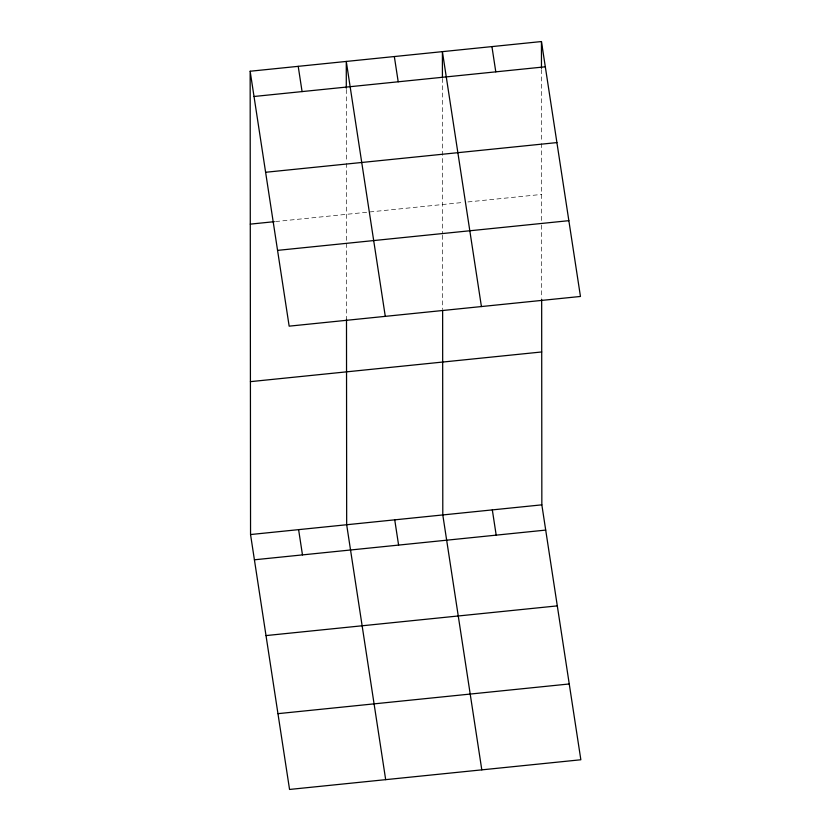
<?xml version="1.0" encoding="UTF-8"?>
<svg xmlns="http://www.w3.org/2000/svg" width="831" height="831" viewBox="0 0 831 831"><rect width="100%" height="100%" fill="white"/><g stroke="black" fill="none" stroke-linecap="round" stroke-linejoin="round"><path stroke-width="0.62" stroke-dasharray="4.16 3.12" d="M275.58 221.555L462.857 202.463M467.936 201.943L541.573 194.433M541.469 69.575L541.532 142.205M541.532 143.472L541.604 223.892M541.604 225.17L541.667 298.173M442.435 78.405L442.559 233.989M442.559 235.266L442.622 309.548M346.298 89.478L346.361 162.097M346.361 163.364L346.496 319.343"/><path stroke-width="1.25" d="M250.152 71.237L541.448 41.55L580.453 296.459L289.157 326.157L250.152 71.237L250.547 534.541L289.552 789.45L580.848 759.763L541.843 504.843L541.667 299.451M254.016 96.489L545.313 66.802M265.608 172.277L556.905 142.589M250.276 224.131L274.313 221.68M277.564 250.37L568.861 220.672M250.411 381.647L541.708 351.96M250.547 534.541L541.843 504.843M254.411 559.793L545.707 530.095M266.003 635.58L557.3 605.882M277.959 713.663L569.256 683.965M491.931 46.598L495.795 71.85M481.419 306.556L442.404 51.647L442.424 77.127M492.326 509.891L496.19 535.143M394.341 56.55L398.205 81.791M481.803 769.849L442.798 514.94L442.632 310.825M385.283 316.351L346.278 61.442L346.298 88.2M394.735 519.842L398.6 545.094M298.215 66.345L302.079 91.597M385.677 779.655L346.672 524.735L346.496 319.343M298.609 529.638L302.474 554.89M541.448 41.55L541.469 68.308"/></g></svg>
